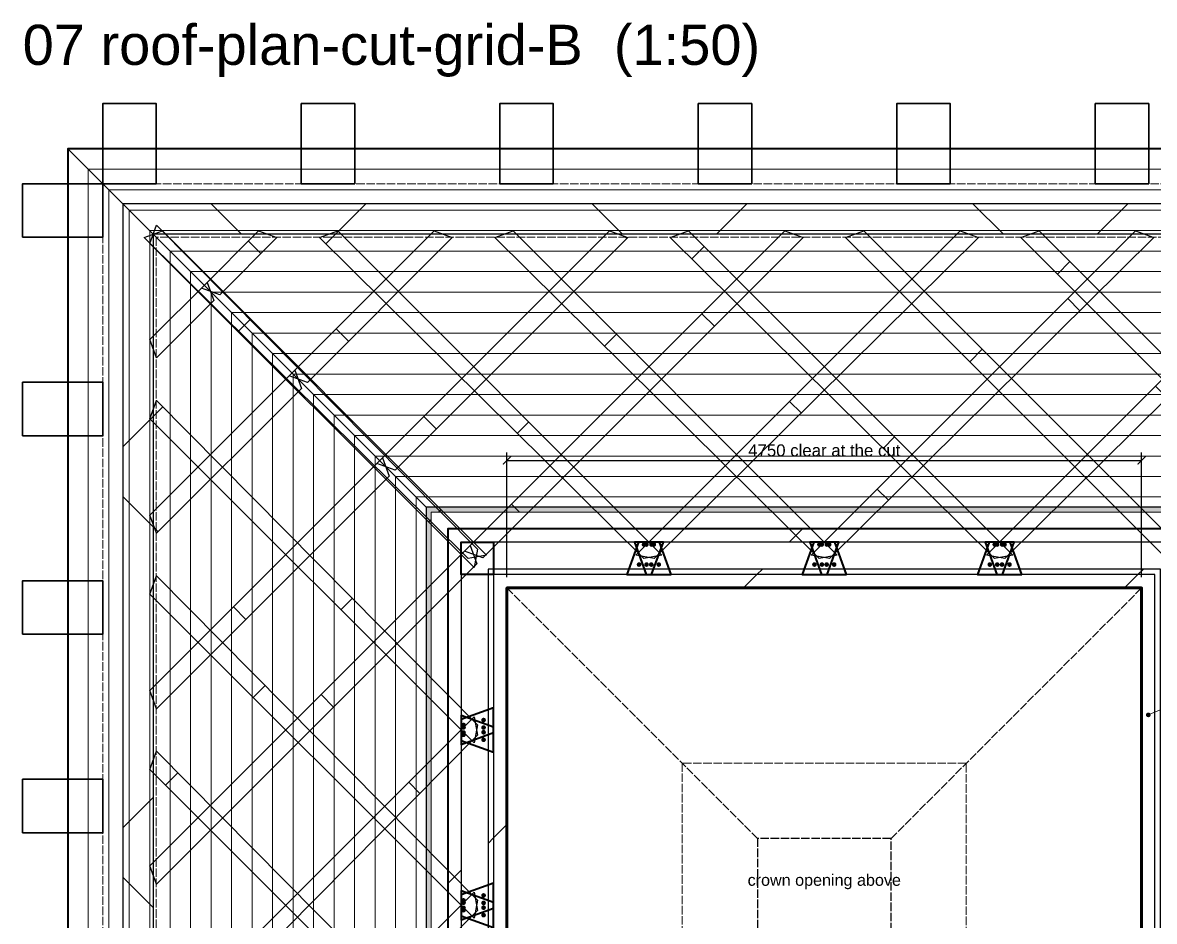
# Model space of a CAD drawing. Header units: millimetres. Extents: x 0 to 157867, y -2 to 14466.
# Drawn here: x 103487 to 111957, y 6613 to 13339 of the extents above; entities that cross this region are included whole.
import ezdxf
from ezdxf.enums import TextEntityAlignment as Align

# ---------------------------------------------------------------- set-up
doc = ezdxf.new("R2010")
doc.units = ezdxf.units.MM
doc.linetypes.add('DASHED', pattern=[1.524, 1.27, -0.254])
for name, color, linetype, lineweight in [('ANNOTATION', 4, 'CONTINUOUS', 18), ('CLADDING', 7, 'Continuous', 9), ('DIMS', 3, 'CONTINUOUS', 18), ('HATCH-CAST', 7, 'CONTINUOUS', 9), ('HATCH-INSULATION', 7, 'Continuous', 9), ('HATCH-PRINTED', 7, 'CONTINUOUS', 9), ('HIDDEN-AXIS', 8, 'DASHED', 18), ('LINES', 7, 'CONTINUOUS', 25), ('OUTLINE-CUT', 7, 'CONTINUOUS', 50), ('OUTLINE-FINE', 7, 'CONTINUOUS', 25), ('SHEET-LABELS', 2, 'Continuous', 25), ('TEXT', 7, 'CONTINUOUS', 18)]:
    doc.layers.add(name, color=color, linetype=linetype, lineweight=lineweight)
doc.styles.get("Standard").update_dxf_attribs({"font": 'arial.ttf'})
doc.dimstyles.new('PYR-1-50', dxfattribs={"dimscale": 50, "dimtxt": 1.8, "dimasz": 1.2, "dimexe": 1.2, "dimexo": 0.8, "dimgap": 0.6, "dimtad": 1, "dimdec": 0, "dimtxsty": 'Standard', "dimblk": 'ARCHTICK', "dimcen": 2.5, "dimclrd": 3, "dimclre": 3, "dimclrt": 7, "dimazin": 3, "dimtfac": 1, "dimtmove": 0, "dimatfit": 3})
pattern_1 = [(45, (0, 0), (-1425.35, 1425.35), [])]
pattern_2 = [(45, (0, 0), (-1425.35, 1425.35), []), (135, (0, 0), (-1425.35, -1425.35), [])]
pattern_3 = [(0, (0, 0), (442.9134, 885.827), [0, -885.827])]

# ---------------------------------------------------------------- blocks, each defined once
blk = doc.blocks.new('_ARCHTICK')
at = {"color": 0, "linetype": 'BYBLOCK', "const_width": 0.15}
blk.add_lwpolyline([(-0.5, -0.5), (0.5, 0.5)], dxfattribs=at)

msp = doc.modelspace()

# ---------------------------------------------------------------- hatches: boundary and pattern name
at = {"layer": 'ANNOTATION', "ltscale": 50}
h = msp.add_hatch(color=7, dxfattribs=at)
h.dxf.hatch_style = 1
edge = h.paths.add_edge_path()
edge.add_arc((111911.9, 8158.1), 17.5, 0, 360)
at = {"layer": 'CLADDING', "ltscale": 50}
h = msp.add_hatch(color=7, dxfattribs=at)
h.dxf.hatch_style = 1
h.paths.add_polyline_path([(112466.1, 9712.3), (112466.1, 3753.9), (106507.7, 3753.9), (106507.7, 9712.3)])
h.paths.add_polyline_path([(112428.6, 9674.8), (106545.2, 9674.8), (106545.2, 3791.4), (112428.6, 3791.4)])
at = {"layer": 'HATCH-CAST', "ltscale": 50}
h = msp.add_hatch(dxfattribs=at)
h.set_pattern_fill('ANSI37', scale=25.19685)
h.set_pattern_definition(pattern_2)
h.paths.add_polyline_path([(114736.9, 11983.1), (114736.9, 1483.1), (104236.9, 1483.1), (104236.9, 11983.1)])
h.paths.add_polyline_path([(104464.4, 7724.6), (104464.4, 7054.1), (104439.4, 7029.1), (104464.4, 6960.6), (104464.4, 6505.6), (104439.4, 6437.1), (104464.4, 6412.1), (104464.4, 5741.6), (104439.4, 5716.6), (104464.4, 5648.1), (104464.4, 5193.1), (104439.4, 5124.6), (104464.4, 5099.6), (104464.4, 4429.1), (104439.4, 4404.1), (104464.4, 4335.6), (104464.4, 3880.6), (104439.4, 3812.1), (104464.4, 3787.1), (104464.4, 3116.6), (104439.4, 3091.6), (104464.4, 3023.1), (104464.4, 2568.1), (104439.4, 2499.6), (104464.4, 2474.6), (104464.4, 1804.1), (104439.4, 1779.1), (104439.5, 1778.7), (104395.9, 1735.6), (104464.4, 1710.6), (104489.4, 1642.1), (104532.5, 1685.7), (104532.9, 1685.6), (104557.9, 1710.6), (105228.4, 1710.6), (105253.4, 1685.6), (105321.9, 1710.6), (105776.9, 1710.6), (105845.4, 1685.6), (105870.4, 1710.6), (106540.9, 1710.6), (106565.9, 1685.6), (106634.4, 1710.6), (107089.4, 1710.6), (107157.9, 1685.6), (107182.9, 1710.6), (107853.4, 1710.6), (107878.4, 1685.6), (107946.9, 1710.6), (108401.9, 1710.6), (108470.4, 1685.6), (108495.4, 1710.6), (109165.9, 1710.6), (109190.9, 1685.6), (109259.4, 1710.6), (109714.4, 1710.6), (109782.9, 1685.6), (109807.9, 1710.6), (110478.4, 1710.6), (110503.4, 1685.6), (110571.9, 1710.6), (111026.9, 1710.6), (111095.4, 1685.6), (111120.4, 1710.6), (111790.9, 1710.6), (111815.9, 1685.6), (111884.4, 1710.6), (112339.4, 1710.6), (112407.9, 1685.6), (112432.9, 1710.6), (113103.4, 1710.6), (113128.4, 1685.6), (113196.9, 1710.6), (113651.9, 1710.6), (113720.4, 1685.6), (113745.4, 1710.6), (114415.9, 1710.6), (114440.9, 1685.6), (114441.2, 1685.7), (114484.4, 1642.1), (114509.4, 1710.6), (114577.9, 1735.6), (114534.3, 1778.7), (114534.4, 1779.1), (114509.4, 1804.1), (114509.4, 2474.6), (114534.4, 2499.6), (114509.4, 2568.1), (114509.4, 3023.1), (114534.4, 3091.6), (114509.4, 3116.6), (114509.4, 3787.1), (114534.4, 3812.1), (114509.4, 3880.6), (114509.4, 4335.6), (114534.4, 4404.1), (114509.4, 4429.1), (114509.4, 5099.6), (114534.4, 5124.6), (114509.4, 5193.1), (114509.4, 5648.1), (114534.4, 5716.6), (114509.4, 5741.6), (114509.4, 6412.1), (114534.4, 6437.1), (114509.4, 6505.6), (114509.4, 6960.6), (114534.4, 7029.1), (114509.4, 7054.1), (114509.4, 7724.6), (114534.4, 7749.6), (114509.4, 7818.1), (114509.4, 8273.1), (114534.4, 8341.6), (114509.4, 8366.6), (114509.4, 9037.1), (114534.4, 9062.1), (114509.4, 9130.6), (114509.4, 9585.6), (114534.4, 9654.1), (114509.4, 9679.1), (114509.4, 10349.6), (114534.4, 10374.6), (114509.4, 10443.1), (114509.4, 10898.1), (114534.4, 10966.6), (114509.4, 10991.6), (114509.4, 11662.1), (114534.4, 11687.1), (114534.3, 11687.5), (114577.9, 11730.6), (114509.4, 11755.6), (114484.4, 11824.1), (114441.2, 11780.5), (114440.9, 11780.6), (114415.9, 11755.6), (113745.4, 11755.6), (113720.4, 11780.6), (113651.9, 11755.6), (113196.9, 11755.6), (113128.4, 11780.6), (113103.4, 11755.6), (112432.9, 11755.6), (112407.9, 11780.6), (112339.4, 11755.6), (111884.4, 11755.6), (111815.9, 11780.6), (111790.9, 11755.6), (111120.4, 11755.6), (111095.4, 11780.6), (111026.9, 11755.6), (110571.9, 11755.6), (110503.4, 11780.6), (110478.4, 11755.6), (109807.9, 11755.6), (109782.9, 11780.6), (109714.4, 11755.6), (109259.4, 11755.6), (109190.9, 11780.6), (109165.9, 11755.6), (108495.4, 11755.6), (108470.4, 11780.6), (108401.9, 11755.6), (107946.9, 11755.6), (107878.4, 11780.6), (107853.4, 11755.6), (107182.9, 11755.6), (107157.9, 11780.6), (107089.4, 11755.6), (106634.4, 11755.6), (106565.9, 11780.6), (106540.9, 11755.6), (105870.4, 11755.6), (105845.4, 11780.6), (105776.9, 11755.6), (105321.9, 11755.6), (105253.4, 11780.6), (105228.4, 11755.6), (104557.9, 11755.6), (104532.9, 11780.6), (104532.5, 11780.5), (104489.4, 11824.1), (104464.4, 11755.6), (104395.9, 11730.6), (104439.5, 11687.5), (104439.4, 11687.1), (104464.4, 11662.1), (104464.4, 10991.6), (104439.4, 10966.6), (104464.4, 10898.1), (104464.4, 10443.1), (104439.4, 10374.6), (104464.4, 10349.6), (104464.4, 9679.1), (104439.4, 9654.1), (104464.4, 9585.6), (104464.4, 9130.6), (104439.4, 9062.1), (104464.4, 9037.1), (104464.4, 8366.6), (104439.4, 8341.6), (104464.4, 8273.1), (104464.4, 7818.1), (104439.4, 7749.6)])
h = msp.add_hatch(dxfattribs=at)
h.set_pattern_fill('ANSI37', scale=25.19685)
h.set_pattern_definition(pattern_2)
h.paths.add_polyline_path([(104868.1, 11395.3), (104824.7, 11351.8), (104801.8, 11328.9), (104395.9, 11730.6), (104532.9, 11780.6), (104893.1, 11420.3)])
h = msp.add_hatch(dxfattribs=at)
h.set_pattern_fill('ANSI37', scale=25.19685)
h.set_pattern_definition(pattern_2)
h.paths.add_polyline_path([(104532.5, 11780.5), (104464.4, 11755.6), (104489.4, 11824.1)])
h = msp.add_hatch(dxfattribs=at)
h.set_pattern_fill('ANSI37', scale=25.19685)
h.set_pattern_definition(pattern_2)
h.paths.add_polyline_path([(105390.4, 11730.6), (104961.6, 11301.8), (104893.1, 11326.8), (104868.1, 11395.3), (105253.4, 11780.6)])
h = msp.add_hatch(dxfattribs=at)
h.set_pattern_fill('ANSI37', scale=25.19685)
h.set_pattern_definition(pattern_2)
h.paths.add_polyline_path([(105524.4, 10739.1), (106565.9, 11780.6), (106702.9, 11730.6), (105617.9, 10645.6), (105549.4, 10670.6)])
h = msp.add_hatch(dxfattribs=at)
h.set_pattern_fill('ANSI37', scale=25.19685)
h.set_pattern_definition(pattern_2)
h.paths.add_polyline_path([(105708.4, 11730.6), (105845.4, 11780.6), (106205.6, 11420.3), (106114.3, 11328.9)])
h = msp.add_hatch(dxfattribs=at)
h.set_pattern_fill('ANSI37', scale=25.19685)
h.set_pattern_definition(pattern_2)
h.paths.add_polyline_path([(106180.6, 10082.8), (106158.9, 10061.1), (107878.4, 11780.6), (108015.4, 11730.6), (106274.1, 9989.3), (106205.6, 10014.3)])
h = msp.add_hatch(dxfattribs=at)
h.set_pattern_fill('ANSI37', scale=25.19685)
h.set_pattern_definition(pattern_2)
h.paths.add_polyline_path([(107020.9, 11730.6), (107157.9, 11780.6), (107518.1, 11420.3), (107426.8, 11328.9)])
h = msp.add_hatch(dxfattribs=at)
h.set_pattern_fill('ANSI37', scale=25.19685)
h.set_pattern_definition(pattern_2)
h.paths.add_polyline_path([(109190.9, 11780.6), (109327.9, 11730.6), (107272, 9674.8), (107085.1, 9674.8)])
h = msp.add_hatch(dxfattribs=at)
h.set_pattern_fill('ANSI37', scale=25.19685)
h.set_pattern_definition(pattern_2)
h.paths.add_polyline_path([(108333.4, 11730.6), (108470.4, 11780.6), (108830.6, 11420.3), (108739.3, 11328.9)])
h = msp.add_hatch(dxfattribs=at)
h.set_pattern_fill('ANSI37', scale=25.19685)
h.set_pattern_definition(pattern_2)
h.paths.add_polyline_path([(109645.9, 11730.6), (109782.9, 11780.6), (111888.7, 9674.8), (111701.8, 9674.8)])
h = msp.add_hatch(dxfattribs=at)
h.set_pattern_fill('ANSI37', scale=25.19685)
h.set_pattern_definition(pattern_2)
h.paths.add_polyline_path([(110503.4, 11780.6), (110640.4, 11730.6), (110234.5, 11328.9), (110143.1, 11420.3)])
h = msp.add_hatch(dxfattribs=at)
h.set_pattern_fill('ANSI37', scale=25.19685)
h.set_pattern_definition(pattern_2)
h.paths.add_polyline_path([(110958.4, 11730.6), (111095.4, 11780.6), (112836.6, 10039.3), (112699.7, 9989.3)])
h = msp.add_hatch(dxfattribs=at)
h.set_pattern_fill('ANSI37', scale=25.19685)
h.set_pattern_definition(pattern_2)
h.paths.add_polyline_path([(111815.9, 11780.6), (111952.9, 11730.6), (111547, 11328.9), (111455.6, 11420.3)])
h = msp.add_hatch(dxfattribs=at)
h.set_pattern_fill('ANSI37', scale=25.19685)
h.set_pattern_definition(pattern_2)
h.paths.add_polyline_path([(104439.5, 11687.5), (104801.8, 11328.9), (104799.7, 11326.8), (104439.4, 11687.1)])
h = msp.add_hatch(dxfattribs=at)
h.set_pattern_fill('ANSI37', scale=25.19685)
h.set_pattern_definition(pattern_2)
h.paths.add_polyline_path([(104868.1, 11395.3), (104918.1, 11258.4), (104489.4, 10829.6), (104439.4, 10966.6)])
h = msp.add_hatch(dxfattribs=at)
h.set_pattern_fill('ANSI37', scale=25.19685)
h.set_pattern_definition(pattern_2)
h.paths.add_polyline_path([(104986.6, 11326.8), (105549.4, 10764.1), (105524.4, 10739.1), (105480.9, 10695.6), (105461.4, 10676.1), (104895.7, 11235.9), (104918.1, 11258.4), (104893.1, 11326.8), (104961.6, 11301.8)])
h = msp.add_hatch(dxfattribs=at)
h.set_pattern_fill('ANSI37', scale=25.19685)
h.set_pattern_definition(pattern_2)
h.paths.add_polyline_path([(106299.1, 11326.8), (106861.9, 10764.1), (106773.9, 10676.1), (106208.2, 11235.9)])
h = msp.add_hatch(dxfattribs=at)
h.set_pattern_fill('ANSI37', scale=25.19685)
h.set_pattern_definition(pattern_2)
h.paths.add_polyline_path([(107611.6, 11326.8), (108174.4, 10764.1), (108086.4, 10676.1), (107520.7, 11235.9)])
h = msp.add_hatch(dxfattribs=at)
h.set_pattern_fill('ANSI37', scale=25.19685)
h.set_pattern_definition(pattern_2)
h.paths.add_polyline_path([(108924.1, 11326.8), (110576.2, 9674.8), (110410.7, 9674.8), (108833.2, 11235.9)])
h = msp.add_hatch(dxfattribs=at)
h.set_pattern_fill('ANSI37', scale=25.19685)
h.set_pattern_definition(pattern_2)
h.paths.add_polyline_path([(110140.6, 11235.9), (109574.9, 10676.1), (109486.9, 10764.1), (110049.7, 11326.8)])
h = msp.add_hatch(dxfattribs=at)
h.set_pattern_fill('ANSI37', scale=25.19685)
h.set_pattern_definition(pattern_2)
h.paths.add_polyline_path([(111453.1, 11235.9), (110887.4, 10676.1), (110799.4, 10764.1), (111362.2, 11326.8)])
h = msp.add_hatch(dxfattribs=at)
h.set_pattern_fill('ANSI37', scale=25.19685)
h.set_pattern_definition(pattern_2)
h.paths.add_polyline_path([(104895.7, 11235.9), (105461.4, 10676.1), (105455.9, 10670.6), (104893.1, 11233.4)])
h = msp.add_hatch(dxfattribs=at)
h.set_pattern_fill('ANSI37', scale=25.19685)
h.set_pattern_definition(pattern_2)
h.paths.add_polyline_path([(105524.4, 10739.1), (105574.4, 10602.1), (104489.4, 9517.1), (104439.4, 9654.1)])
h = msp.add_hatch(dxfattribs=at)
h.set_pattern_fill('ANSI37', scale=25.19685)
h.set_pattern_definition(pattern_2)
h.paths.add_polyline_path([(109486.9, 10589), (108563.1, 9674.8), (108397.6, 9674.8), (109398.9, 10676.1)])
h = msp.add_hatch(dxfattribs=at)
h.set_pattern_fill('ANSI37', scale=25.19685)
h.set_pattern_definition(pattern_2)
h.paths.add_polyline_path([(105555.4, 10583.1), (105574.4, 10602.1), (105549.4, 10670.6), (105617.9, 10645.6), (105642.9, 10670.6), (106205.6, 10107.8), (106180.6, 10082.8), (106137.2, 10039.3), (106121.1, 10023.2)])
h = msp.add_hatch(dxfattribs=at)
h.set_pattern_fill('ANSI37', scale=25.19685)
h.set_pattern_definition(pattern_2)
h.paths.add_polyline_path([(106955.4, 10670.6), (107518.1, 10107.8), (107433.6, 10023.2), (106867.9, 10583.1)])
h = msp.add_hatch(dxfattribs=at)
h.set_pattern_fill('ANSI37', scale=25.19685)
h.set_pattern_definition(pattern_2)
h.paths.add_polyline_path([(108267.9, 10670.6), (108830.6, 10107.8), (108746.1, 10023.2), (108180.4, 10583.1)])
h = msp.add_hatch(dxfattribs=at)
h.set_pattern_fill('ANSI37', scale=25.19685)
h.set_pattern_definition(pattern_2)
h.paths.add_polyline_path([(110793.4, 10583.1), (110227.7, 10023.2), (110143.1, 10107.8), (110705.9, 10670.6)])
h = msp.add_hatch(dxfattribs=at)
h.set_pattern_fill('ANSI37', scale=25.19685)
h.set_pattern_definition(pattern_2)
h.paths.add_polyline_path([(112105.9, 10583.1), (111540.2, 10023.2), (111455.6, 10107.8), (112018.4, 10670.6)])
h = msp.add_hatch(dxfattribs=at)
h.set_pattern_fill('ANSI37', scale=25.19685)
h.set_pattern_definition(pattern_2)
h.paths.add_polyline_path([(104891, 10105.7), (104799.7, 10014.3), (104439.4, 10374.6), (104489.4, 10511.6)])
h = msp.add_hatch(dxfattribs=at)
h.set_pattern_fill('ANSI37', scale=25.19685)
h.set_pattern_definition(pattern_2)
h.paths.add_polyline_path([(105555.4, 10583.1), (106121.1, 10023.2), (106112.2, 10014.3), (105549.4, 10577.1)])
h = msp.add_hatch(dxfattribs=at)
h.set_pattern_fill('ANSI37', scale=25.19685)
h.set_pattern_definition(pattern_2)
h.paths.add_polyline_path([(106180.6, 10082.8), (106230.6, 9945.9), (104489.4, 8204.6), (104439.4, 8341.6)])
h = msp.add_hatch(dxfattribs=at)
h.set_pattern_fill('ANSI37', scale=25.19685)
h.set_pattern_definition(pattern_2)
h.paths.add_polyline_path([(105455.9, 9358.1), (104893.1, 9920.9), (104984, 10011.8), (105543.9, 9446.1)])
h = msp.add_hatch(dxfattribs=at)
h.set_pattern_fill('ANSI37', scale=25.19685)
h.set_pattern_definition(pattern_2)
h.paths.add_polyline_path([(106205.6, 10014.3), (106274.1, 9989.3), (106299.1, 10014.3), (106638.7, 9674.8), (106545.2, 9674.8), (106545.2, 9603.4), (106215, 9930.2), (106230.6, 9945.9)])
h = msp.add_hatch(dxfattribs=at)
h.set_pattern_fill('ANSI37', scale=25.19685)
h.set_pattern_definition(pattern_2)
h.paths.add_polyline_path([(107611.6, 10014.3), (107951.2, 9674.8), (107785.7, 9674.8), (107527.5, 9930.2)])
h = msp.add_hatch(dxfattribs=at)
h.set_pattern_fill('ANSI37', scale=25.19685)
h.set_pattern_definition(pattern_2)
h.paths.add_polyline_path([(108915.2, 10023.2), (109263.7, 9674.8), (109098.2, 9674.8), (108830.6, 9939.5)])
h = msp.add_hatch(dxfattribs=at)
h.set_pattern_fill('ANSI37', scale=25.19685)
h.set_pattern_definition(pattern_2)
h.paths.add_polyline_path([(110143.1, 9939.5), (109875.6, 9674.8), (109710.1, 9674.8), (110058.6, 10023.2)])
h = msp.add_hatch(dxfattribs=at)
h.set_pattern_fill('ANSI37', scale=25.19685)
h.set_pattern_definition(pattern_2)
h.paths.add_polyline_path([(111446.3, 9930.2), (111188.1, 9674.8), (111022.6, 9674.8), (111362.2, 10014.3)])
h = msp.add_hatch(dxfattribs=at)
h.set_pattern_fill('ANSI37', scale=25.19685)
h.set_pattern_definition(pattern_2)
h.paths.add_polyline_path([(106215, 9930.2), (106545.2, 9603.4), (106545.2, 9581.3), (106205.6, 9920.9)])
h = msp.add_hatch(dxfattribs=at)
h.set_pattern_fill('ANSI37', scale=25.19685)
h.set_pattern_definition(pattern_2)
h.paths.add_polyline_path([(106770.2, 9449.8), (107011.9, 9449.8), (107011.9, 9208.1), (106770.2, 9208.1)])
h = msp.add_hatch(dxfattribs=at)
h.set_pattern_fill('ANSI37', scale=25.19685)
h.set_pattern_definition(pattern_2)
h.paths.add_polyline_path([(108282.5, 9449.8), (108194.9, 9208.1), (108007.9, 9208.1), (108095.6, 9449.8)])
h = msp.add_hatch(dxfattribs=at)
h.set_pattern_fill('ANSI37', scale=25.19685)
h.set_pattern_definition(pattern_2)
h.paths.add_polyline_path([(108066.3, 9449.8), (108095.6, 9449.8), (108080.9, 9409.4)])
h = msp.add_hatch(dxfattribs=at)
h.set_pattern_fill('ANSI37', scale=25.19685)
h.set_pattern_definition(pattern_2)
h.paths.add_polyline_path([(108267.9, 9409.4), (108340.8, 9208.1), (108194.9, 9208.1)])
h = msp.add_hatch(dxfattribs=at)
h.set_pattern_fill('ANSI37', scale=25.19685)
h.set_pattern_definition(pattern_2)
h.paths.add_polyline_path([(109320.4, 9208.1), (109393.4, 9409.4), (109466.4, 9208.1)])
h = msp.add_hatch(dxfattribs=at)
h.set_pattern_fill('ANSI37', scale=25.19685)
h.set_pattern_definition(pattern_2)
h.paths.add_polyline_path([(109653.3, 9208.1), (109466.4, 9208.1), (109378.8, 9449.8), (109565.7, 9449.8)])
h = msp.add_hatch(dxfattribs=at)
h.set_pattern_fill('ANSI37', scale=25.19685)
h.set_pattern_definition(pattern_2)
h.paths.add_polyline_path([(109595, 9449.8), (109580.4, 9409.4), (109565.7, 9449.8)])
h = msp.add_hatch(dxfattribs=at)
h.set_pattern_fill('ANSI37', scale=25.19685)
h.set_pattern_definition(pattern_2)
h.paths.add_polyline_path([(110705.9, 9409.4), (110778.9, 9208.1), (110632.9, 9208.1)])
h = msp.add_hatch(dxfattribs=at)
h.set_pattern_fill('ANSI37', scale=25.19685)
h.set_pattern_definition(pattern_2)
h.paths.add_polyline_path([(110691.3, 9449.8), (110878.2, 9449.8), (110965.8, 9208.1), (110778.9, 9208.1)])
h = msp.add_hatch(dxfattribs=at)
h.set_pattern_fill('ANSI37', scale=25.19685)
h.set_pattern_definition(pattern_2)
h.paths.add_polyline_path([(110892.9, 9409.4), (110878.2, 9449.8), (110907.5, 9449.8)])
h = msp.add_hatch(dxfattribs=at)
h.set_pattern_fill('ANSI37', scale=25.19685)
h.set_pattern_definition(pattern_2)
h.paths.add_polyline_path([(106112.2, 8701.8), (105549.4, 9264.6), (105636.9, 9352.1), (106196.8, 8786.4)])
h = msp.add_hatch(dxfattribs=at)
h.set_pattern_fill('ANSI37', scale=25.19685)
h.set_pattern_definition(pattern_2)
h.paths.add_polyline_path([(104891, 8793.2), (104799.7, 8701.8), (104439.4, 9062.1), (104489.4, 9199.1)])
h = msp.add_hatch(dxfattribs=at)
h.set_pattern_fill('ANSI37', scale=25.19685)
h.set_pattern_definition(pattern_2)
h.paths.add_polyline_path([(106545.2, 9134.9), (106545.2, 8948), (104489.4, 6892.1), (104439.4, 7029.1)])
h = msp.add_hatch(dxfattribs=at)
h.set_pattern_fill('ANSI37', scale=25.19685)
h.set_pattern_definition(pattern_2)
h.paths.add_polyline_path([(105455.9, 8045.6), (104893.1, 8608.4), (104984, 8699.3), (105543.9, 8133.6)])
h = msp.add_hatch(dxfattribs=at)
h.set_pattern_fill('ANSI37', scale=25.19685)
h.set_pattern_definition(pattern_2)
h.paths.add_polyline_path([(106205.6, 8608.4), (106289.7, 8692.5), (106545.2, 8434.3), (106545.2, 8268.8)])
h = msp.add_hatch(dxfattribs=at)
h.set_pattern_fill('ANSI37', scale=25.19685)
h.set_pattern_definition(pattern_2)
h.paths.add_polyline_path([(107011.9, 8212), (107011.9, 8025.1), (106770.2, 7937.5), (106770.2, 8124.4)])
h = msp.add_hatch(dxfattribs=at)
h.set_pattern_fill('ANSI37', scale=25.19685)
h.set_pattern_definition(pattern_2)
h.paths.add_polyline_path([(106810.6, 8139.1), (106770.2, 8124.4), (106770.2, 8153.7)])
h = msp.add_hatch(dxfattribs=at)
h.set_pattern_fill('ANSI37', scale=25.19685)
h.set_pattern_definition(pattern_2)
h.paths.add_polyline_path([(106112.2, 7389.3), (105549.4, 7952.1), (105636.9, 8039.6), (106196.8, 7473.9)])
h = msp.add_hatch(dxfattribs=at)
h.set_pattern_fill('ANSI37', scale=25.19685)
h.set_pattern_definition(pattern_2)
h.paths.add_polyline_path([(106810.6, 7952.1), (107011.9, 8025.1), (107011.9, 7879.1)])
h = msp.add_hatch(dxfattribs=at)
h.set_pattern_fill('ANSI37', scale=25.19685)
h.set_pattern_definition(pattern_2)
h.paths.add_polyline_path([(104891, 7480.7), (104799.7, 7389.3), (104439.4, 7749.6), (104489.4, 7886.6)])
h = msp.add_hatch(dxfattribs=at)
h.set_pattern_fill('ANSI37', scale=25.19685)
h.set_pattern_definition(pattern_2)
h.paths.add_polyline_path([(104984, 6079.4), (104893.1, 6170.3), (106545.2, 7822.4), (106545.2, 7656.9)])
h = msp.add_hatch(dxfattribs=at)
h.set_pattern_fill('ANSI37', scale=25.19685)
h.set_pattern_definition(pattern_2)
h.paths.add_polyline_path([(105455.9, 6733.1), (104893.1, 7295.9), (104984, 7386.8), (105543.9, 6821.1)])
h = msp.add_hatch(dxfattribs=at)
h.set_pattern_fill('ANSI37', scale=25.19685)
h.set_pattern_definition(pattern_2)
h.paths.add_polyline_path([(106196.8, 7304.8), (106280.5, 7389.3), (106545.2, 7121.8), (106545.2, 6956.3)])
h = msp.add_hatch(dxfattribs=at)
h.set_pattern_fill('ANSI37', scale=25.19685)
h.set_pattern_definition(pattern_2)
h.paths.add_polyline_path([(106770.2, 6625), (106770.2, 6811.9), (107011.9, 6899.5), (107011.9, 6712.6)])
h = msp.add_hatch(dxfattribs=at)
h.set_pattern_fill('ANSI37', scale=25.19685)
h.set_pattern_definition(pattern_2)
h.paths.add_polyline_path([(106770.2, 6841.2), (106810.6, 6826.6), (106770.2, 6811.9)])
h = msp.add_hatch(dxfattribs=at)
h.set_pattern_fill('ANSI37', scale=25.19685)
h.set_pattern_definition(pattern_2)
h.paths.add_polyline_path([(105543.9, 6645.1), (105631, 6733.1), (106545.2, 5809.3), (106545.2, 5643.8)])
h = msp.add_hatch(dxfattribs=at)
h.set_pattern_fill('ANSI37', scale=25.19685)
h.set_pattern_definition(pattern_2)
h.paths.add_polyline_path([(107011.9, 6566.6), (106810.6, 6639.6), (107011.9, 6712.6)])
at = {"layer": 'HATCH-INSULATION', "ltscale": 50}
h = msp.add_hatch(dxfattribs=at)
h.set_pattern_fill('DOTS', scale=23.622047)
h.set_pattern_definition(pattern_3)
h.paths.add_polyline_path([(106545.2, 9674.8), (112428.6, 9674.8), (112428.6, 3791.4), (106545.2, 3791.4)])
h.paths.add_polyline_path([(112303.6, 3916.4), (112303.6, 9549.8), (106670.2, 9549.8), (106670.2, 3916.4)])
h = msp.add_hatch(dxfattribs=at)
h.set_pattern_fill('DOTS', scale=23.622047)
h.set_pattern_definition(pattern_3)
h.paths.add_polyline_path([(108023.1, 9249.8), (107011.9, 9249.8), (107011.9, 9449.8), (108066.3, 9449.8), (108080.9, 9409.4)])
h = msp.add_hatch(dxfattribs=at)
h.set_pattern_fill('DOTS', scale=23.622047)
h.set_pattern_definition(pattern_3)
h.paths.add_polyline_path([(108282.5, 9449.8), (109378.8, 9449.8), (109393.4, 9409.4), (109335.6, 9249.8), (108325.7, 9249.8), (108267.9, 9409.4)])
h = msp.add_hatch(dxfattribs=at)
h.set_pattern_fill('DOTS', scale=23.622047)
h.set_pattern_definition(pattern_3)
h.paths.add_polyline_path([(109638.2, 9249.8), (109580.4, 9409.4), (109595, 9449.8), (110691.3, 9449.8), (110705.9, 9409.4), (110648.1, 9249.8)])
h = msp.add_hatch(dxfattribs=at)
h.set_pattern_fill('DOTS', scale=23.622047)
h.set_pattern_definition(pattern_3)
h.paths.add_polyline_path([(110950.7, 9249.8), (110892.9, 9409.4), (110907.5, 9449.8), (111961.9, 9449.8), (111961.9, 9249.8)])
h = msp.add_hatch(dxfattribs=at)
h.set_pattern_fill('DOTS', scale=23.622047)
h.set_pattern_definition(pattern_3)
h.paths.add_polyline_path([(106970.2, 9208.1), (106970.2, 8196.9), (106810.6, 8139.1), (106770.2, 8153.7), (106770.2, 9208.1)])
h = msp.add_hatch(dxfattribs=at)
h.set_pattern_fill('DOTS', scale=23.622047)
h.set_pattern_definition(pattern_3)
h.paths.add_polyline_path([(106770.2, 7937.5), (106810.6, 7952.1), (106970.2, 7894.3), (106970.2, 6884.4), (106810.6, 6826.6), (106770.2, 6841.2)])
h = msp.add_hatch(dxfattribs=at)
h.set_pattern_fill('DOTS', scale=23.622047)
h.set_pattern_definition(pattern_3)
h.paths.add_polyline_path([(106770.2, 5528.7), (106770.2, 6625), (106810.6, 6639.6), (106970.2, 6581.8), (106970.2, 5571.9), (106810.6, 5514.1)])
at = {"layer": 'HATCH-PRINTED', "ltscale": 50}
h = msp.add_hatch(dxfattribs=at)
h.set_pattern_fill('ANSI31', scale=25.19685)
h.set_pattern_definition(pattern_1)
h.paths.add_polyline_path([(104086.9, 12733.1), (104486.9, 12733.1), (104486.9, 12395.6), (104086.9, 12395.6)])
h = msp.add_hatch(dxfattribs=at)
h.set_pattern_fill('ANSI31', scale=25.19685)
h.set_pattern_definition(pattern_1)
h.paths.add_polyline_path([(105572.6, 12733.1), (105972.6, 12733.1), (105972.6, 12395.6), (105572.6, 12395.6)])
h = msp.add_hatch(dxfattribs=at)
h.set_pattern_fill('ANSI31', scale=25.19685)
h.set_pattern_definition(pattern_1)
h.paths.add_polyline_path([(107058.3, 12733.1), (107458.3, 12733.1), (107458.3, 12395.6), (107058.3, 12395.6)])
h = msp.add_hatch(dxfattribs=at)
h.set_pattern_fill('ANSI31', scale=25.19685)
h.set_pattern_definition(pattern_1)
h.paths.add_polyline_path([(108544, 12733.1), (108944, 12733.1), (108944, 12395.6), (108544, 12395.6)])
h = msp.add_hatch(dxfattribs=at)
h.set_pattern_fill('ANSI31', scale=25.19685)
h.set_pattern_definition(pattern_1)
h.paths.add_polyline_path([(110029.7, 12733.1), (110429.7, 12733.1), (110429.7, 12395.6), (110029.7, 12395.6)])
h = msp.add_hatch(dxfattribs=at)
h.set_pattern_fill('ANSI31', scale=25.19685)
h.set_pattern_definition(pattern_1)
h.paths.add_polyline_path([(111515.5, 12733.1), (111915.5, 12733.1), (111915.5, 12395.6), (111515.5, 12395.6)])
h = msp.add_hatch(dxfattribs=at)
h.set_pattern_fill('ANSI31', scale=25.19685)
h.set_pattern_definition(pattern_1)
h.paths.add_polyline_path([(103486.9, 11733.1), (103486.9, 12133.1), (103824.4, 12133.1), (103824.4, 11733.1)])
h = msp.add_hatch(dxfattribs=at)
h.set_pattern_fill('ANSI31', scale=25.19685)
h.set_pattern_definition(pattern_1)
h.paths.add_polyline_path([(103486.9, 10247.4), (103486.9, 10647.4), (103824.4, 10647.4), (103824.4, 10247.4)])
h = msp.add_hatch(dxfattribs=at)
h.set_pattern_fill('ANSI31', scale=25.19685)
h.set_pattern_definition(pattern_1)
h.paths.add_polyline_path([(106670.2, 3916.4), (106670.2, 9549.8), (112303.6, 9549.8), (112303.6, 3916.4)])
h.paths.add_polyline_path([(110691.3, 9449.8), (109595, 9449.8), (109565.7, 9449.8), (109408.1, 9449.8), (109378.8, 9449.8), (108282.5, 9449.8), (108253.2, 9449.8), (108095.6, 9449.8), (108066.3, 9449.8), (107011.9, 9449.8), (106770.2, 9449.8), (106770.2, 9208.1), (106770.2, 8153.7), (106770.2, 8124.4), (106770.2, 7966.8), (106770.2, 7937.5), (106770.2, 6841.2), (106770.2, 6811.9), (106770.2, 6654.3), (106770.2, 6625), (106770.2, 5528.7), (106770.2, 5499.4), (106770.2, 5341.8), (106770.2, 5312.5), (106770.2, 4258.1), (106770.2, 4016.4), (107011.9, 4016.4), (108066.3, 4016.4), (108095.6, 4016.4), (108253.2, 4016.4), (108282.5, 4016.4), (109378.8, 4016.4), (109408.1, 4016.4), (109565.7, 4016.4), (109595, 4016.4), (110691.3, 4016.4), (110720.6, 4016.4), (110878.2, 4016.4), (110907.5, 4016.4), (111961.9, 4016.4), (112203.6, 4016.4), (112203.6, 4258.1), (112203.6, 5312.5), (112203.6, 5341.8), (112203.6, 5499.4), (112203.6, 5528.7), (112203.6, 6625), (112203.6, 6654.3), (112203.6, 6811.9), (112203.6, 6841.2), (112203.6, 7937.5), (112203.6, 7966.8), (112203.6, 8124.4), (112203.6, 8153.7), (112203.6, 9208.1), (112203.6, 9449.8), (111961.9, 9449.8), (110907.5, 9449.8), (110878.2, 9449.8), (110720.6, 9449.8)])
h = msp.add_hatch(dxfattribs=at)
h.set_pattern_fill('ANSI31', scale=25.19685)
h.set_pattern_definition(pattern_1)
h.paths.add_polyline_path([(107011.9, 9249.8), (108023.1, 9249.8), (108007.9, 9208.1), (107011.9, 9208.1)])
h = msp.add_hatch(dxfattribs=at)
h.set_pattern_fill('ANSI31', scale=25.19685)
h.set_pattern_definition(pattern_1)
h.paths.add_polyline_path([(108325.7, 9249.8), (109335.6, 9249.8), (109320.4, 9208.1), (108340.8, 9208.1)])
h = msp.add_hatch(dxfattribs=at)
h.set_pattern_fill('ANSI31', scale=25.19685)
h.set_pattern_definition(pattern_1)
h.paths.add_polyline_path([(109653.3, 9208.1), (109638.2, 9249.8), (110648.1, 9249.8), (110632.9, 9208.1)])
h = msp.add_hatch(dxfattribs=at)
h.set_pattern_fill('ANSI31', scale=25.19685)
h.set_pattern_definition(pattern_1)
h.paths.add_polyline_path([(110965.8, 9208.1), (110950.7, 9249.8), (111961.9, 9249.8), (111961.9, 9208.1)])
h = msp.add_hatch(dxfattribs=at)
h.set_pattern_fill('ANSI31', scale=25.19685)
h.set_pattern_definition(pattern_1)
h.paths.add_polyline_path([(103486.9, 8761.7), (103486.9, 9161.7), (103824.4, 9161.7), (103824.4, 8761.7)])
h = msp.add_hatch(dxfattribs=at)
h.set_pattern_fill('ANSI31', scale=25.19685)
h.set_pattern_definition(pattern_1)
h.paths.add_polyline_path([(106970.2, 9208.1), (107011.9, 9208.1), (107011.9, 8212), (106970.2, 8196.9)])
h = msp.add_hatch(dxfattribs=at)
h.set_pattern_fill('ANSI31', scale=25.19685)
h.set_pattern_definition(pattern_1)
h.paths.add_polyline_path([(111961.9, 8025.1), (111961.9, 7879.1), (111961.9, 6899.5), (111961.9, 6753.6), (111961.9, 6712.6), (111961.9, 6566.6), (111961.9, 5587), (111961.9, 5441.1), (111961.9, 5400.1), (111961.9, 5254.1), (111961.9, 4258.1), (110965.8, 4258.1), (110819.9, 4258.1), (110778.9, 4258.1), (110632.9, 4258.1), (109653.3, 4258.1), (109507.4, 4258.1), (109466.4, 4258.1), (109320.4, 4258.1), (108340.8, 4258.1), (108194.9, 4258.1), (108153.9, 4258.1), (108007.9, 4258.1), (107011.9, 4258.1), (107011.9, 5254.1), (107011.9, 5400.1), (107011.9, 5441.1), (107011.9, 5587), (107011.9, 6566.6), (107011.9, 6712.6), (107011.9, 6753.6), (107011.9, 6899.5), (107011.9, 7879.1), (107011.9, 8025.1), (107011.9, 8066.1), (107011.9, 8212), (107011.9, 9208.1), (108007.9, 9208.1), (108153.9, 9208.1), (108194.9, 9208.1), (108340.8, 9208.1), (109320.4, 9208.1), (109466.4, 9208.1), (109507.4, 9208.1), (109653.3, 9208.1), (110632.9, 9208.1), (110778.9, 9208.1), (110819.9, 9208.1), (110965.8, 9208.1), (111961.9, 9208.1), (111961.9, 8212), (111961.9, 8066.1)])
h.paths.add_polyline_path([(111861.9, 4358.1), (111861.9, 9108.1), (107111.9, 9108.1), (107111.9, 4358.1)])
h = msp.add_hatch(dxfattribs=at)
h.set_pattern_fill('ANSI31', scale=25.19685)
h.set_pattern_definition(pattern_1)
h.paths.add_polyline_path([(106970.2, 7894.3), (107011.9, 7879.1), (107011.9, 6899.5), (106970.2, 6884.4)])
h = msp.add_hatch(dxfattribs=at)
h.set_pattern_fill('ANSI31', scale=25.19685)
h.set_pattern_definition(pattern_1)
h.paths.add_polyline_path([(103486.9, 7276), (103486.9, 7676), (103824.4, 7676), (103824.4, 7276)])
at = {"layer": 'LINES', "ltscale": 50}
h = msp.add_hatch(color=7, dxfattribs=at)
h.dxf.hatch_style = 1
edge = h.paths.add_edge_path()
edge.add_arc((108137.8, 9433.1), 17.5, 0, 360)
h = msp.add_hatch(color=7, dxfattribs=at)
h.dxf.hatch_style = 1
edge = h.paths.add_edge_path()
edge.add_arc((108155, 9433.1), 17.5, 0, 360)
h = msp.add_hatch(color=7, dxfattribs=at)
h.dxf.hatch_style = 1
edge = h.paths.add_edge_path()
edge.add_arc((108193.8, 9433.1), 17.5, 0, 360)
h = msp.add_hatch(color=7, dxfattribs=at)
h.dxf.hatch_style = 1
edge = h.paths.add_edge_path()
edge.add_arc((108211, 9433.1), 17.5, 0, 360)
h = msp.add_hatch(color=7, dxfattribs=at)
h.dxf.hatch_style = 1
edge = h.paths.add_edge_path()
edge.add_arc((109450.3, 9433.1), 17.5, 0, 360)
h = msp.add_hatch(color=7, dxfattribs=at)
h.dxf.hatch_style = 1
edge = h.paths.add_edge_path()
edge.add_arc((109467.5, 9433.1), 17.5, 0, 360)
h = msp.add_hatch(color=7, dxfattribs=at)
h.dxf.hatch_style = 1
edge = h.paths.add_edge_path()
edge.add_arc((109506.3, 9433.1), 17.5, 0, 360)
h = msp.add_hatch(color=7, dxfattribs=at)
h.dxf.hatch_style = 1
edge = h.paths.add_edge_path()
edge.add_arc((109523.5, 9433.1), 17.5, 0, 360)
h = msp.add_hatch(color=7, dxfattribs=at)
h.dxf.hatch_style = 1
edge = h.paths.add_edge_path()
edge.add_arc((110762.8, 9433.1), 17.5, 0, 360)
h = msp.add_hatch(color=7, dxfattribs=at)
h.dxf.hatch_style = 1
edge = h.paths.add_edge_path()
edge.add_arc((110780, 9433.1), 17.5, 0, 360)
h = msp.add_hatch(color=7, dxfattribs=at)
h.dxf.hatch_style = 1
edge = h.paths.add_edge_path()
edge.add_arc((110818.8, 9433.1), 17.5, 0, 360)
h = msp.add_hatch(color=7, dxfattribs=at)
h.dxf.hatch_style = 1
edge = h.paths.add_edge_path()
edge.add_arc((110836, 9433.1), 17.5, 0, 360)
h = msp.add_hatch(color=7, dxfattribs=at)
h.dxf.hatch_style = 1
edge = h.paths.add_edge_path()
edge.add_arc((108100.6, 9283.1), 17.5, 0, 360)
h = msp.add_hatch(color=7, dxfattribs=at)
h.dxf.hatch_style = 1
edge = h.paths.add_edge_path()
edge.add_arc((108156.6, 9283.1), 17.5, 0, 360)
h = msp.add_hatch(color=7, dxfattribs=at)
h.dxf.hatch_style = 1
edge = h.paths.add_edge_path()
edge.add_arc((108192.2, 9283.1), 17.5, 0, 360)
h = msp.add_hatch(color=7, dxfattribs=at)
h.dxf.hatch_style = 1
edge = h.paths.add_edge_path()
edge.add_arc((108248.2, 9283.1), 17.5, 0, 360)
h = msp.add_hatch(color=7, dxfattribs=at)
h.dxf.hatch_style = 1
edge = h.paths.add_edge_path()
edge.add_arc((109413.1, 9283.1), 17.5, 0, 360)
h = msp.add_hatch(color=7, dxfattribs=at)
h.dxf.hatch_style = 1
edge = h.paths.add_edge_path()
edge.add_arc((109469.1, 9283.1), 17.5, 0, 360)
h = msp.add_hatch(color=7, dxfattribs=at)
h.dxf.hatch_style = 1
edge = h.paths.add_edge_path()
edge.add_arc((109504.7, 9283.1), 17.5, 0, 360)
h = msp.add_hatch(color=7, dxfattribs=at)
h.dxf.hatch_style = 1
edge = h.paths.add_edge_path()
edge.add_arc((109560.7, 9283.1), 17.5, 0, 360)
h = msp.add_hatch(color=7, dxfattribs=at)
h.dxf.hatch_style = 1
edge = h.paths.add_edge_path()
edge.add_arc((110725.6, 9283.1), 17.5, 0, 360)
h = msp.add_hatch(color=7, dxfattribs=at)
h.dxf.hatch_style = 1
edge = h.paths.add_edge_path()
edge.add_arc((110781.6, 9283.1), 17.5, 0, 360)
h = msp.add_hatch(color=7, dxfattribs=at)
h.dxf.hatch_style = 1
edge = h.paths.add_edge_path()
edge.add_arc((110817.2, 9283.1), 17.5, 0, 360)
h = msp.add_hatch(color=7, dxfattribs=at)
h.dxf.hatch_style = 1
edge = h.paths.add_edge_path()
edge.add_arc((110873.2, 9283.1), 17.5, 0, 360)
h = msp.add_hatch(color=7, dxfattribs=at)
h.dxf.hatch_style = 1
edge = h.paths.add_edge_path()
edge.add_arc((106936.9, 8119.4), 17.5, 0, 360)
h = msp.add_hatch(color=7, dxfattribs=at)
h.dxf.hatch_style = 1
edge = h.paths.add_edge_path()
edge.add_arc((106786.9, 8082.2), 17.5, 0, 360)
h = msp.add_hatch(color=7, dxfattribs=at)
h.dxf.hatch_style = 1
edge = h.paths.add_edge_path()
edge.add_arc((106786.9, 8065), 17.5, 0, 360)
h = msp.add_hatch(color=7, dxfattribs=at)
h.dxf.hatch_style = 1
edge = h.paths.add_edge_path()
edge.add_arc((106936.9, 8063.4), 17.5, 0, 360)
h = msp.add_hatch(color=7, dxfattribs=at)
h.dxf.hatch_style = 1
edge = h.paths.add_edge_path()
edge.add_arc((106786.9, 8026.2), 17.5, 0, 360)
h = msp.add_hatch(color=7, dxfattribs=at)
h.dxf.hatch_style = 1
edge = h.paths.add_edge_path()
edge.add_arc((106786.9, 8009), 17.5, 0, 360)
h = msp.add_hatch(color=7, dxfattribs=at)
h.dxf.hatch_style = 1
edge = h.paths.add_edge_path()
edge.add_arc((106936.9, 8027.8), 17.5, 0, 360)
h = msp.add_hatch(color=7, dxfattribs=at)
h.dxf.hatch_style = 1
edge = h.paths.add_edge_path()
edge.add_arc((106936.9, 7971.8), 17.5, 0, 360)
h = msp.add_hatch(color=7, dxfattribs=at)
h.dxf.hatch_style = 1
edge = h.paths.add_edge_path()
edge.add_arc((106786.9, 6769.7), 17.5, 0, 360)
h = msp.add_hatch(color=7, dxfattribs=at)
h.dxf.hatch_style = 1
edge = h.paths.add_edge_path()
edge.add_arc((106936.9, 6806.9), 17.5, 0, 360)
h = msp.add_hatch(color=7, dxfattribs=at)
h.dxf.hatch_style = 1
edge = h.paths.add_edge_path()
edge.add_arc((106786.9, 6752.5), 17.5, 0, 360)
h = msp.add_hatch(color=7, dxfattribs=at)
h.dxf.hatch_style = 1
edge = h.paths.add_edge_path()
edge.add_arc((106786.9, 6713.7), 17.5, 0, 360)
h = msp.add_hatch(color=7, dxfattribs=at)
h.dxf.hatch_style = 1
edge = h.paths.add_edge_path()
edge.add_arc((106786.9, 6696.5), 17.5, 0, 360)
h = msp.add_hatch(color=7, dxfattribs=at)
h.dxf.hatch_style = 1
edge = h.paths.add_edge_path()
edge.add_arc((106936.9, 6750.9), 17.5, 0, 360)
h = msp.add_hatch(color=7, dxfattribs=at)
h.dxf.hatch_style = 1
edge = h.paths.add_edge_path()
edge.add_arc((106936.9, 6715.3), 17.5, 0, 360)
h = msp.add_hatch(color=7, dxfattribs=at)
h.dxf.hatch_style = 1
edge = h.paths.add_edge_path()
edge.add_arc((106936.9, 6659.3), 17.5, 0, 360)

# ---------------------------------------------------------------- linework, layer by layer
at = {"layer": 'ANNOTATION', "lineweight": 20, "ltscale": 50}
msp.add_lwpolyline([(116486.9, 10033.1), (111911.9, 8158.1)], dxfattribs=at)
at = {"layer": 'HIDDEN-AXIS', "linetype": 'DASHED', "lineweight": 15, "ltscale": 50}
for points in [[(104086.9, 1333.1), (114886.9, 1333.1), (114886.9, 12133.1), (104086.9, 12133.1), (104086.9, 1333.1)], [(104486.9, 1733.1), (114486.9, 1733.1), (114486.9, 11733.1), (104486.9, 11733.1), (104486.9, 1733.1)], [(108424.4, 5670.6), (110549.4, 5670.6), (110549.4, 7795.6), (108424.4, 7795.6), (108424.4, 5670.6)]]:
    msp.add_lwpolyline(points, dxfattribs=at)
at = {"layer": 'HIDDEN-AXIS', "linetype": 'DASHED', "lineweight": 20, "ltscale": 50}
for points in [[(107111.9, 9108.1), (108986.9, 7233.1)], [(111861.9, 9108.1), (109986.9, 7233.1)]]:
    msp.add_lwpolyline(points, dxfattribs=at)
at = {"layer": 'HIDDEN-AXIS', "linetype": 'DASHED', "lineweight": 25, "ltscale": 50}
msp.add_lwpolyline([(108986.9, 6233.1), (109986.9, 6233.1), (109986.9, 7233.1), (108986.9, 7233.1), (108986.9, 6233.1)], dxfattribs=at)
at = {"layer": 'LINES', "lineweight": 35, "ltscale": 50}
msp.add_lwpolyline([(103824.4, 12395.6), (106507.7, 9712.3)], dxfattribs=at)
at = {"layer": 'OUTLINE-CUT', "lineweight": 40, "ltscale": 50}
for points in [[(103824.4, 1070.6), (115149.4, 1070.6), (115149.4, 12395.6), (103824.4, 12395.6)], [(106670.2, 3916.4), (112303.6, 3916.4), (112303.6, 9549.8), (106670.2, 9549.8)], [(107011.9, 9208.1), (106770.2, 9208.1), (106770.2, 9449.8), (107011.9, 9449.8)], [(108194.9, 9208.1), (108282.5, 9449.8), (108095.6, 9449.8), (108008, 9208.1)], [(108340.8, 9208.1), (108253.2, 9449.8), (108066.3, 9449.8), (108153.9, 9208.1)], [(109507.4, 9208.1), (109595, 9449.8), (109408.1, 9449.8), (109320.5, 9208.1)], [(109653.3, 9208.1), (109565.7, 9449.8), (109378.8, 9449.8), (109466.4, 9208.1)], [(110819.9, 9208.1), (110907.5, 9449.8), (110720.6, 9449.8), (110633, 9208.1)], [(110965.8, 9208.1), (110878.2, 9449.8), (110691.3, 9449.8), (110778.9, 9208.1)], [(107011.9, 8212), (106770.2, 8124.4), (106770.2, 7937.5), (107011.9, 8025.1)], [(107011.9, 8066.1), (106770.2, 8153.7), (106770.2, 7966.8), (107011.9, 7879.2)], [(107011.9, 6899.5), (106770.2, 6811.9), (106770.2, 6625), (107011.9, 6712.6)], [(107011.9, 6753.6), (106770.2, 6841.2), (106770.2, 6654.3), (107011.9, 6566.7)]]:
    msp.add_lwpolyline(points, close=True, dxfattribs=at)
at = {"layer": 'OUTLINE-CUT', "lineweight": 60, "ltscale": 50}
msp.add_lwpolyline([(107111.9, 4358.1), (111861.9, 4358.1), (111861.9, 9108.1), (107111.9, 9108.1)], close=True, dxfattribs=at)
at = {"layer": 'OUTLINE-FINE', "lineweight": 35, "ltscale": 50}
for points in [[(104086.9, 12133.1), (104486.9, 12133.1), (104486.9, 12733.1), (104086.9, 12733.1)], [(105572.6, 12133.1), (105972.6, 12133.1), (105972.6, 12733.1), (105572.6, 12733.1)], [(107058.3, 12133.1), (107458.3, 12133.1), (107458.3, 12733.1), (107058.3, 12733.1)], [(108544, 12133.1), (108944, 12133.1), (108944, 12733.1), (108544, 12733.1)], [(110029.8, 12133.1), (110429.8, 12133.1), (110429.8, 12733.1), (110029.8, 12733.1)], [(111515.5, 12133.1), (111915.5, 12133.1), (111915.5, 12733.1), (111515.5, 12733.1)], [(103486.9, 11733.1), (104086.9, 11733.1), (104086.9, 12133.1), (103486.9, 12133.1)], [(103486.9, 10247.4), (104086.9, 10247.4), (104086.9, 10647.4), (103486.9, 10647.4)], [(103486.9, 8761.7), (104086.9, 8761.7), (104086.9, 9161.7), (103486.9, 9161.7)], [(103486.9, 7276), (104086.9, 7276), (104086.9, 7676), (103486.9, 7676)]]:
    msp.add_lwpolyline(points, close=True, dxfattribs=at)
at = {"layer": 'OUTLINE-FINE', "lineweight": 0, "ltscale": 50}
for points in [[(103977.7, 1223.9), (114996.1, 1223.9), (114996.1, 12242.3), (103977.7, 12242.3)], [(104131.1, 1377.3), (114842.7, 1377.3), (114842.7, 12088.9), (104131.1, 12088.9)], [(104284.4, 1530.6), (114689.4, 1530.6), (114689.4, 11935.6), (104284.4, 11935.6)], [(104437.7, 1683.9), (114536.1, 1683.9), (114536.1, 11782.3), (104437.7, 11782.3)], [(104591.1, 1837.3), (114382.7, 1837.3), (114382.7, 11628.9), (104591.1, 11628.9)], [(104744.4, 1990.6), (114229.4, 1990.6), (114229.4, 11475.6), (104744.4, 11475.6)], [(104897.7, 2143.9), (114076.1, 2143.9), (114076.1, 11322.3), (104897.7, 11322.3)], [(105051.1, 2297.3), (113922.7, 2297.3), (113922.7, 11168.9), (105051.1, 11168.9)], [(105204.4, 2450.6), (113769.4, 2450.6), (113769.4, 11015.6), (105204.4, 11015.6)], [(105357.7, 2603.9), (113616.1, 2603.9), (113616.1, 10862.3), (105357.7, 10862.3)], [(105511.1, 2757.3), (113462.7, 2757.3), (113462.7, 10708.9), (105511.1, 10708.9)], [(105664.4, 2910.6), (113309.4, 2910.6), (113309.4, 10555.6), (105664.4, 10555.6)], [(105817.7, 3063.9), (113156.1, 3063.9), (113156.1, 10402.3), (105817.7, 10402.3)], [(105971.1, 3217.3), (113002.7, 3217.3), (113002.7, 10248.9), (105971.1, 10248.9)], [(106124.4, 3370.6), (112849.4, 3370.6), (112849.4, 10095.6), (106124.4, 10095.6)], [(106277.7, 3523.9), (112696.1, 3523.9), (112696.1, 9942.3), (106277.7, 9942.3)], [(106431.1, 3677.3), (112542.7, 3677.3), (112542.7, 9788.9), (106431.1, 9788.9)]]:
    msp.add_lwpolyline(points, close=True, dxfattribs=at)
at = {"layer": 'OUTLINE-FINE', "lineweight": 30, "ltscale": 50}
for points in [[(104236.9, 1483.1), (114736.9, 1483.1), (114736.9, 11983.1), (104236.9, 11983.1)], [(104532.9, 11780.6), (106959.5, 9353.9), (106822.6, 9328.9), (104395.9, 11730.6)], [(104489.4, 11824.1), (106891.1, 9397.4), (106866.1, 9260.5), (104439.4, 11687.1)], [(105390.4, 11730.6), (104961.6, 11301.9), (104824.7, 11351.8), (105253.4, 11780.6)], [(106702.9, 11730.6), (105617.9, 10645.6), (105480.9, 10695.6), (106565.9, 11780.6)], [(105845.4, 11780.6), (108272, 9353.9), (108135.1, 9328.9), (105708.4, 11730.6)], [(108015.4, 11730.6), (106274.1, 9989.4), (106137.2, 10039.3), (107878.4, 11780.6)], [(109327.9, 11730.6), (106930.4, 9333.1), (106793.4, 9383.1), (109190.9, 11780.6)], [(107157.9, 11780.6), (109584.5, 9353.9), (109447.6, 9328.9), (107020.9, 11730.6)], [(110640.4, 11730.6), (108213.7, 9328.9), (108076.8, 9353.9), (110503.4, 11780.6)], [(108470.4, 11780.6), (110897, 9353.9), (110760.1, 9328.9), (108333.4, 11730.6)], [(111952.9, 11730.6), (109526.2, 9328.9), (109389.3, 9353.9), (111815.9, 11780.6)], [(109782.9, 11780.6), (112180.4, 9383.1), (112043.4, 9333.1), (109645.9, 11730.6)], [(113265.4, 11730.6), (110838.7, 9328.9), (110701.8, 9353.9), (113128.4, 11780.6)], [(111095.4, 11780.6), (112836.6, 10039.3), (112699.7, 9989.4), (110958.4, 11730.6)], [(104464.4, 1710.6), (114509.4, 1710.6), (114509.4, 11755.6), (104464.4, 11755.6)], [(104439.4, 10966.6), (104868.2, 11395.3), (104918.1, 11258.4), (104489.4, 10829.6)], [(104439.4, 9654.1), (105524.4, 10739.1), (105574.4, 10602.1), (104489.4, 9517.1)], [(104489.4, 10511.6), (106891.1, 8084.9), (106866.1, 7948), (104439.4, 10374.6)], [(104439.4, 8341.6), (106180.7, 10082.8), (106230.6, 9945.9), (104489.4, 8204.6)], [(106507.7, 3753.9), (112466.1, 3753.9), (112466.1, 9712.3), (106507.7, 9712.3)], [(104439.4, 7029.1), (106836.9, 9426.6), (106886.9, 9289.6), (104489.4, 6892.1)], [(106770.2, 4016.4), (112203.6, 4016.4), (112203.6, 9449.8), (106770.2, 9449.8)], [(104489.4, 9199.1), (106891.1, 6772.4), (106866.1, 6635.5), (104439.4, 9062.1)], [(104439.4, 5716.6), (106866.1, 8143.2), (106891.1, 8006.3), (104489.4, 5579.6)], [(104489.4, 7886.6), (106891.1, 5459.9), (106866.1, 5323), (104439.4, 7749.6)], [(104439.4, 4404.1), (106866.1, 6830.7), (106891.1, 6693.8), (104489.4, 4267.1)]]:
    msp.add_lwpolyline(points, close=True, dxfattribs=at)
at = {"layer": 'OUTLINE-FINE', "lineweight": 9, "ltscale": 50}
msp.add_lwpolyline([(106545.2, 3791.4), (112428.6, 3791.4), (112428.6, 9674.8), (106545.2, 9674.8)], close=True, dxfattribs=at)
at = {"layer": 'OUTLINE-FINE', "lineweight": 25, "ltscale": 50}
for points in [[(106970.2, 4216.4), (112003.6, 4216.4), (112003.6, 9249.8), (106970.2, 9249.8)], [(107011.9, 4258.1), (111961.9, 4258.1), (111961.9, 9208.1), (107011.9, 9208.1)]]:
    msp.add_lwpolyline(points, close=True, dxfattribs=at)

# ---------------------------------------------------------------- texts
at = {"layer": 'SHEET-LABELS'}
msp.add_text('07 roof-plan-cut-grid-B  (1:50)', height=300, dxfattribs=at).set_placement((103486.9, 12933.1), align=Align.BOTTOM_LEFT)
at = {"layer": 'TEXT', "ltscale": 50}
msp.add_text('crown opening above', height=86.4, dxfattribs=at).set_placement((109486.9, 6853.1), align=Align.BOTTOM_CENTER)

# ---------------------------------------------------------------- dimensions: what is measured, and where the dimension line sits
at = {"layer": 'DIMS'}
msp.add_linear_dim(base=(107111.9, 10062.3), p1=(107111.9, 9148.1), p2=(111861.9, 9148.1), text='<> clear at the cut', dimstyle='PYR-1-50', dxfattribs=at).render()

doc.saveas('drawing.dxf')
